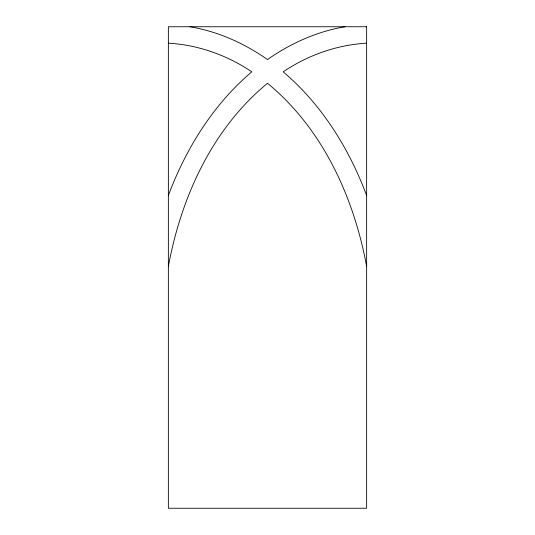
<?xml version="1.0" encoding="UTF-8"?>
<svg xmlns="http://www.w3.org/2000/svg" width="535" height="535" viewBox="0 0 535 535"><rect width="100%" height="100%" fill="white"/><g stroke="black" fill="none" stroke-linecap="round" stroke-linejoin="round"><path stroke-width="0.8" d="M168.364 266.423C181.118 197.308 212.288 128.627 267.5 83.286C322.712 128.627 353.882 197.308 366.635 266.423M168.364 195.482C185.919 148.556 213.325 104.385 251.818 71.817C227.148 55.212 198.137 44.826 168.364 43.195M345.102 26.75C317.389 31.344 291.18 43.128 268.169 59.071L267.5 59.572L266.831 59.071C243.82 43.128 217.611 31.344 189.898 26.75M366.635 43.195C336.863 44.826 307.852 55.212 283.182 71.817C321.675 104.385 349.081 148.556 366.635 195.482M366.635 26.75L168.364 26.75L168.364 508.25L366.635 508.25L366.635 26.75"/></g></svg>
